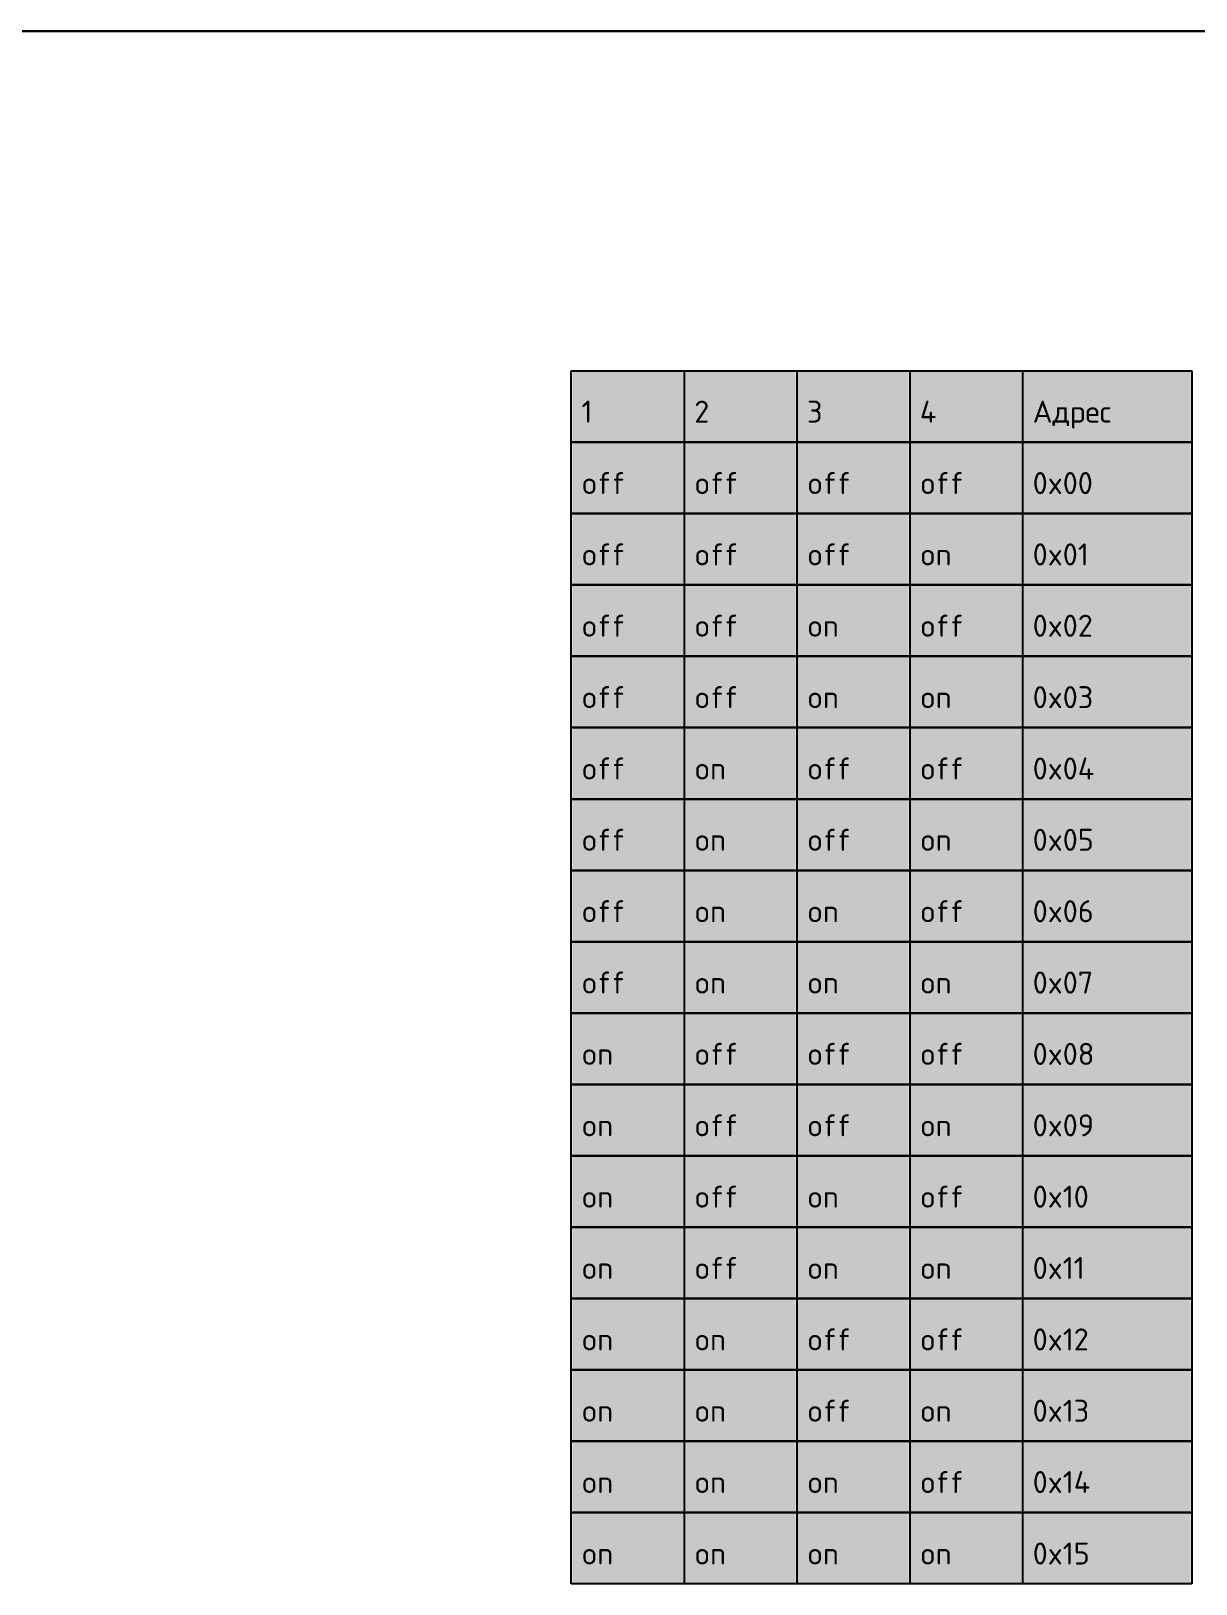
# Model space of a CAD drawing. Header units: inches. Extents: x 5 to 415, y -593 to 71.
# Drawn here: x 210 to 313.3, y -142.6 to -5 of the extents above; entities that cross this region are included whole.
import ezdxf

# ---------------------------------------------------------------- set-up
doc = ezdxf.new("R2010")
doc.units = ezdxf.units.IN
doc.header["$MEASUREMENT"] = 0
doc.styles.add('ISOCPEUR0', font='isocpeur.ttf', dxfattribs={"height": 3.704167})

msp = doc.modelspace()

# ---------------------------------------------------------------- linework, layer by layer
at = {"color": 18, "true_color": 0x000000}
for p, q in [((5, -5), (415, -5)), ((415.02, -5), (20, -5)), ((257.9, -35.11), (312.9, -35.11)), ((257.9, -142.6), (257.9, -35.11)), ((267.9, -35.11), (267.9, -41.43)), ((267.9, -35.11), (267.9, -41.43)), ((277.9, -35.11), (277.9, -41.43)), ((277.9, -35.11), (277.9, -41.43)), ((287.9, -35.11), (287.9, -41.43)), ((287.9, -35.11), (287.9, -41.43)), ((297.9, -35.11), (297.9, -41.43)), ((297.9, -35.11), (297.9, -41.43)), ((312.9, -35.11), (312.9, -142.6)), ((257.9, -41.43), (267.9, -41.43)), ((267.9, -41.43), (257.9, -41.43)), ((267.9, -41.43), (267.9, -47.75)), ((267.9, -41.43), (277.9, -41.43)), ((267.9, -41.43), (267.9, -47.75)), ((277.9, -41.43), (267.9, -41.43)), ((277.9, -41.43), (277.9, -47.75)), ((277.9, -41.43), (287.9, -41.43)), ((277.9, -41.43), (277.9, -47.75)), ((287.9, -41.43), (277.9, -41.43)), ((287.9, -41.43), (287.9, -47.75)), ((287.9, -41.43), (297.9, -41.43)), ((287.9, -41.43), (287.9, -47.75)), ((297.9, -41.43), (287.9, -41.43)), ((297.9, -41.43), (297.9, -47.75)), ((297.9, -41.43), (312.9, -41.43)), ((297.9, -41.43), (297.9, -47.75)), ((312.9, -41.43), (297.9, -41.43)), ((257.9, -47.75), (267.9, -47.75)), ((267.9, -47.75), (257.9, -47.75)), ((267.9, -47.75), (267.9, -54.08)), ((267.9, -47.75), (277.9, -47.75)), ((267.9, -47.75), (267.9, -54.08)), ((277.9, -47.75), (267.9, -47.75)), ((277.9, -47.75), (277.9, -54.08)), ((277.9, -47.75), (287.9, -47.75)), ((277.9, -47.75), (277.9, -54.08)), ((287.9, -47.75), (277.9, -47.75)), ((287.9, -47.75), (287.9, -54.08)), ((287.9, -47.75), (297.9, -47.75)), ((287.9, -47.75), (287.9, -54.08)), ((297.9, -47.75), (287.9, -47.75)), ((297.9, -47.75), (297.9, -54.08)), ((297.9, -47.75), (312.9, -47.75)), ((297.9, -47.75), (297.9, -54.08)), ((312.9, -47.75), (297.9, -47.75)), ((257.9, -54.08), (267.9, -54.08)), ((267.9, -54.08), (257.9, -54.08)), ((267.9, -54.08), (267.9, -60.4)), ((267.9, -54.08), (277.9, -54.08)), ((267.9, -54.08), (267.9, -60.4)), ((277.9, -54.08), (267.9, -54.08)), ((277.9, -54.08), (277.9, -60.4)), ((277.9, -54.08), (287.9, -54.08)), ((277.9, -54.08), (277.9, -60.4)), ((287.9, -54.08), (277.9, -54.08)), ((287.9, -54.08), (287.9, -60.4)), ((287.9, -54.08), (297.9, -54.08)), ((287.9, -54.08), (287.9, -60.4)), ((297.9, -54.08), (287.9, -54.08)), ((297.9, -54.08), (297.9, -60.4)), ((297.9, -54.08), (312.9, -54.08)), ((297.9, -54.08), (297.9, -60.4)), ((312.9, -54.08), (297.9, -54.08)), ((257.9, -60.4), (267.9, -60.4)), ((267.9, -60.4), (257.9, -60.4)), ((267.9, -60.4), (267.9, -66.72)), ((267.9, -60.4), (277.9, -60.4)), ((267.9, -60.4), (267.9, -66.72)), ((277.9, -60.4), (267.9, -60.4)), ((277.9, -60.4), (277.9, -66.72)), ((277.9, -60.4), (287.9, -60.4)), ((277.9, -60.4), (277.9, -66.72)), ((287.9, -60.4), (277.9, -60.4)), ((287.9, -60.4), (287.9, -66.72)), ((287.9, -60.4), (297.9, -60.4)), ((287.9, -60.4), (287.9, -66.72)), ((297.9, -60.4), (287.9, -60.4)), ((297.9, -60.4), (297.9, -66.72)), ((297.9, -60.4), (312.9, -60.4)), ((297.9, -60.4), (297.9, -66.72)), ((312.9, -60.4), (297.9, -60.4)), ((257.9, -66.72), (267.9, -66.72)), ((267.9, -66.72), (257.9, -66.72)), ((267.9, -66.72), (267.9, -73.05)), ((267.9, -66.72), (277.9, -66.72)), ((267.9, -66.72), (267.9, -73.05)), ((277.9, -66.72), (267.9, -66.72)), ((277.9, -66.72), (277.9, -73.05)), ((277.9, -66.72), (287.9, -66.72)), ((277.9, -66.72), (277.9, -73.05)), ((287.9, -66.72), (277.9, -66.72)), ((287.9, -66.72), (287.9, -73.05)), ((287.9, -66.72), (297.9, -66.72)), ((287.9, -66.72), (287.9, -73.05)), ((297.9, -66.72), (287.9, -66.72)), ((297.9, -66.72), (297.9, -73.05)), ((297.9, -66.72), (312.9, -66.72)), ((297.9, -66.72), (297.9, -73.05)), ((312.9, -66.72), (297.9, -66.72)), ((257.9, -73.05), (267.9, -73.05)), ((267.9, -73.05), (257.9, -73.05)), ((267.9, -73.05), (267.9, -79.37)), ((267.9, -73.05), (277.9, -73.05)), ((267.9, -73.05), (267.9, -79.37)), ((277.9, -73.05), (267.9, -73.05)), ((277.9, -73.05), (277.9, -79.37)), ((277.9, -73.05), (287.9, -73.05)), ((277.9, -73.05), (277.9, -79.37)), ((287.9, -73.05), (277.9, -73.05)), ((287.9, -73.05), (287.9, -79.37)), ((287.9, -73.05), (297.9, -73.05)), ((287.9, -73.05), (287.9, -79.37)), ((297.9, -73.05), (287.9, -73.05)), ((297.9, -73.05), (297.9, -79.37)), ((297.9, -73.05), (312.9, -73.05)), ((297.9, -73.05), (297.9, -79.37)), ((312.9, -73.05), (297.9, -73.05)), ((257.9, -79.37), (267.9, -79.37)), ((267.9, -79.37), (257.9, -79.37)), ((267.9, -79.37), (267.9, -85.69)), ((267.9, -79.37), (277.9, -79.37)), ((267.9, -79.37), (267.9, -85.69)), ((277.9, -79.37), (267.9, -79.37)), ((277.9, -79.37), (277.9, -85.69)), ((277.9, -79.37), (287.9, -79.37)), ((277.9, -79.37), (277.9, -85.69)), ((287.9, -79.37), (277.9, -79.37)), ((287.9, -79.37), (287.9, -85.69)), ((287.9, -79.37), (297.9, -79.37)), ((287.9, -79.37), (287.9, -85.69)), ((297.9, -79.37), (287.9, -79.37)), ((297.9, -79.37), (297.9, -85.69)), ((297.9, -79.37), (312.9, -79.37)), ((297.9, -79.37), (297.9, -85.69)), ((312.9, -79.37), (297.9, -79.37)), ((257.9, -85.69), (267.9, -85.69)), ((267.9, -85.69), (257.9, -85.69)), ((267.9, -85.69), (267.9, -92.02)), ((267.9, -85.69), (277.9, -85.69)), ((267.9, -85.69), (267.9, -92.02)), ((277.9, -85.69), (267.9, -85.69)), ((277.9, -85.69), (277.9, -92.02)), ((277.9, -85.69), (287.9, -85.69)), ((277.9, -85.69), (277.9, -92.02)), ((287.9, -85.69), (277.9, -85.69)), ((287.9, -85.69), (287.9, -92.02)), ((287.9, -85.69), (297.9, -85.69)), ((287.9, -85.69), (287.9, -92.02)), ((297.9, -85.69), (287.9, -85.69)), ((297.9, -85.69), (297.9, -92.02)), ((297.9, -85.69), (312.9, -85.69)), ((297.9, -85.69), (297.9, -92.02)), ((312.9, -85.69), (297.9, -85.69)), ((257.9, -92.02), (267.9, -92.02)), ((267.9, -92.02), (257.9, -92.02)), ((267.9, -92.02), (267.9, -98.34)), ((267.9, -92.02), (277.9, -92.02)), ((267.9, -92.02), (267.9, -98.34)), ((277.9, -92.02), (267.9, -92.02)), ((277.9, -92.02), (277.9, -98.34)), ((277.9, -92.02), (287.9, -92.02)), ((277.9, -92.02), (277.9, -98.34)), ((287.9, -92.02), (277.9, -92.02)), ((287.9, -92.02), (287.9, -98.34)), ((287.9, -92.02), (297.9, -92.02)), ((287.9, -92.02), (287.9, -98.34)), ((297.9, -92.02), (287.9, -92.02)), ((297.9, -92.02), (297.9, -98.34)), ((297.9, -92.02), (312.9, -92.02)), ((297.9, -92.02), (297.9, -98.34)), ((312.9, -92.02), (297.9, -92.02)), ((257.9, -98.34), (267.9, -98.34)), ((267.9, -98.34), (257.9, -98.34)), ((267.9, -98.34), (267.9, -104.66)), ((267.9, -98.34), (277.9, -98.34)), ((267.9, -98.34), (267.9, -104.66)), ((277.9, -98.34), (267.9, -98.34)), ((277.9, -98.34), (277.9, -104.66)), ((277.9, -98.34), (287.9, -98.34)), ((277.9, -98.34), (277.9, -104.66)), ((287.9, -98.34), (277.9, -98.34)), ((287.9, -98.34), (287.9, -104.66)), ((287.9, -98.34), (297.9, -98.34)), ((287.9, -98.34), (287.9, -104.66)), ((297.9, -98.34), (287.9, -98.34)), ((297.9, -98.34), (297.9, -104.66)), ((297.9, -98.34), (312.9, -98.34)), ((297.9, -98.34), (297.9, -104.66)), ((312.9, -98.34), (297.9, -98.34)), ((257.9, -104.66), (267.9, -104.66)), ((267.9, -104.66), (257.9, -104.66)), ((267.9, -104.66), (267.9, -110.99)), ((267.9, -104.66), (277.9, -104.66)), ((267.9, -104.66), (267.9, -110.99)), ((277.9, -104.66), (267.9, -104.66)), ((277.9, -104.66), (277.9, -110.99)), ((277.9, -104.66), (287.9, -104.66)), ((277.9, -104.66), (277.9, -110.99)), ((287.9, -104.66), (277.9, -104.66)), ((287.9, -104.66), (287.9, -110.99)), ((287.9, -104.66), (297.9, -104.66)), ((287.9, -104.66), (287.9, -110.99)), ((297.9, -104.66), (287.9, -104.66)), ((297.9, -104.66), (297.9, -110.99)), ((297.9, -104.66), (312.9, -104.66)), ((297.9, -104.66), (297.9, -110.99)), ((312.9, -104.66), (297.9, -104.66)), ((257.9, -110.99), (267.9, -110.99)), ((267.9, -110.99), (257.9, -110.99)), ((267.9, -110.99), (267.9, -117.31)), ((267.9, -110.99), (277.9, -110.99)), ((267.9, -110.99), (267.9, -117.31)), ((277.9, -110.99), (267.9, -110.99)), ((277.9, -110.99), (277.9, -117.31)), ((277.9, -110.99), (287.9, -110.99)), ((277.9, -110.99), (277.9, -117.31)), ((287.9, -110.99), (277.9, -110.99)), ((287.9, -110.99), (287.9, -117.31)), ((287.9, -110.99), (297.9, -110.99)), ((287.9, -110.99), (287.9, -117.31)), ((297.9, -110.99), (287.9, -110.99)), ((297.9, -110.99), (297.9, -117.31)), ((297.9, -110.99), (312.9, -110.99)), ((297.9, -110.99), (297.9, -117.31)), ((312.9, -110.99), (297.9, -110.99)), ((257.9, -117.31), (267.9, -117.31)), ((267.9, -117.31), (257.9, -117.31)), ((267.9, -117.31), (267.9, -123.63)), ((267.9, -117.31), (277.9, -117.31)), ((267.9, -117.31), (267.9, -123.63)), ((277.9, -117.31), (267.9, -117.31)), ((277.9, -117.31), (277.9, -123.63)), ((277.9, -117.31), (287.9, -117.31)), ((277.9, -117.31), (277.9, -123.63)), ((287.9, -117.31), (277.9, -117.31)), ((287.9, -117.31), (287.9, -123.63)), ((287.9, -117.31), (297.9, -117.31)), ((287.9, -117.31), (287.9, -123.63)), ((297.9, -117.31), (287.9, -117.31)), ((297.9, -117.31), (297.9, -123.63)), ((297.9, -117.31), (312.9, -117.31)), ((297.9, -117.31), (297.9, -123.63)), ((312.9, -117.31), (297.9, -117.31)), ((257.9, -123.63), (267.9, -123.63)), ((267.9, -123.63), (257.9, -123.63)), ((267.9, -123.63), (267.9, -129.96)), ((267.9, -123.63), (277.9, -123.63)), ((267.9, -123.63), (267.9, -129.96)), ((277.9, -123.63), (267.9, -123.63)), ((277.9, -123.63), (277.9, -129.96)), ((277.9, -123.63), (287.9, -123.63)), ((277.9, -123.63), (277.9, -129.96)), ((287.9, -123.63), (277.9, -123.63)), ((287.9, -123.63), (287.9, -129.96)), ((287.9, -123.63), (297.9, -123.63)), ((287.9, -123.63), (287.9, -129.96)), ((297.9, -123.63), (287.9, -123.63)), ((297.9, -123.63), (297.9, -129.96)), ((297.9, -123.63), (312.9, -123.63)), ((297.9, -123.63), (297.9, -129.96)), ((312.9, -123.63), (297.9, -123.63)), ((257.9, -129.96), (267.9, -129.96)), ((267.9, -129.96), (257.9, -129.96)), ((267.9, -129.96), (267.9, -136.28)), ((267.9, -129.96), (277.9, -129.96)), ((267.9, -129.96), (267.9, -136.28)), ((277.9, -129.96), (267.9, -129.96)), ((277.9, -129.96), (277.9, -136.28)), ((277.9, -129.96), (287.9, -129.96)), ((277.9, -129.96), (277.9, -136.28)), ((287.9, -129.96), (277.9, -129.96)), ((287.9, -129.96), (287.9, -136.28)), ((287.9, -129.96), (297.9, -129.96)), ((287.9, -129.96), (287.9, -136.28)), ((297.9, -129.96), (287.9, -129.96)), ((297.9, -129.96), (297.9, -136.28)), ((297.9, -129.96), (312.9, -129.96)), ((297.9, -129.96), (297.9, -136.28)), ((312.9, -129.96), (297.9, -129.96)), ((257.9, -136.28), (267.9, -136.28)), ((267.9, -136.28), (257.9, -136.28)), ((267.9, -136.28), (267.9, -142.6)), ((267.9, -136.28), (277.9, -136.28)), ((267.9, -136.28), (267.9, -142.6)), ((277.9, -136.28), (267.9, -136.28)), ((277.9, -136.28), (277.9, -142.6)), ((277.9, -136.28), (287.9, -136.28)), ((277.9, -136.28), (277.9, -142.6)), ((287.9, -136.28), (277.9, -136.28)), ((287.9, -136.28), (287.9, -142.6)), ((287.9, -136.28), (297.9, -136.28)), ((287.9, -136.28), (287.9, -142.6)), ((297.9, -136.28), (287.9, -136.28)), ((297.9, -136.28), (297.9, -142.6)), ((297.9, -136.28), (312.9, -136.28)), ((297.9, -136.28), (297.9, -142.6)), ((312.9, -136.28), (297.9, -136.28)), ((312.9, -142.6), (257.9, -142.6))]:
    msp.add_line(p, q, dxfattribs=at)
at = {"color": 7, "true_color": 0xffffff}
msp.add_line((415.02, -5), (20, -5), dxfattribs=at)
for points in [[(258, -35.2), (267.8, -35.2), (258, -41.33), (267.8, -41.33)], [(268, -35.2), (277.8, -35.2), (268, -41.33), (277.8, -41.33)], [(278, -35.2), (287.8, -35.2), (278, -41.33), (287.8, -41.33)], [(288, -35.2), (297.8, -35.2), (288, -41.33), (297.8, -41.33)], [(298, -35.2), (312.8, -35.2), (298, -41.33), (312.8, -41.33)], [(258, -41.53), (267.8, -41.53), (258, -47.65), (267.8, -47.65)], [(268, -41.53), (277.8, -41.53), (268, -47.65), (277.8, -47.65)], [(278, -41.53), (287.8, -41.53), (278, -47.65), (287.8, -47.65)], [(288, -41.53), (297.8, -41.53), (288, -47.65), (297.8, -47.65)], [(298, -41.53), (312.8, -41.53), (298, -47.65), (312.8, -47.65)], [(258, -47.85), (267.8, -47.85), (258, -53.98), (267.8, -53.98)], [(268, -47.85), (277.8, -47.85), (268, -53.98), (277.8, -53.98)], [(278, -47.85), (287.8, -47.85), (278, -53.98), (287.8, -53.98)], [(288, -47.85), (297.8, -47.85), (288, -53.98), (297.8, -53.98)], [(298, -47.85), (312.8, -47.85), (298, -53.98), (312.8, -53.98)], [(258, -54.17), (267.8, -54.17), (258, -60.3), (267.8, -60.3)], [(268, -54.17), (277.8, -54.17), (268, -60.3), (277.8, -60.3)], [(278, -54.17), (287.8, -54.17), (278, -60.3), (287.8, -60.3)], [(288, -54.17), (297.8, -54.17), (288, -60.3), (297.8, -60.3)], [(298, -54.17), (312.8, -54.17), (298, -60.3), (312.8, -60.3)], [(258, -60.5), (267.8, -60.5), (258, -66.62), (267.8, -66.62)], [(268, -60.5), (277.8, -60.5), (268, -66.62), (277.8, -66.62)], [(278, -60.5), (287.8, -60.5), (278, -66.62), (287.8, -66.62)], [(288, -60.5), (297.8, -60.5), (288, -66.62), (297.8, -66.62)], [(298, -60.5), (312.8, -60.5), (298, -66.62), (312.8, -66.62)], [(258, -66.82), (267.8, -66.82), (258, -72.95), (267.8, -72.95)], [(268, -66.82), (277.8, -66.82), (268, -72.95), (277.8, -72.95)], [(278, -66.82), (287.8, -66.82), (278, -72.95), (287.8, -72.95)], [(288, -66.82), (297.8, -66.82), (288, -72.95), (297.8, -72.95)], [(298, -66.82), (312.8, -66.82), (298, -72.95), (312.8, -72.95)], [(258, -73.14), (267.8, -73.14), (258, -79.27), (267.8, -79.27)], [(268, -73.14), (277.8, -73.14), (268, -79.27), (277.8, -79.27)], [(278, -73.14), (287.8, -73.14), (278, -79.27), (287.8, -79.27)], [(288, -73.14), (297.8, -73.14), (288, -79.27), (297.8, -79.27)], [(298, -73.14), (312.8, -73.14), (298, -79.27), (312.8, -79.27)], [(258, -79.47), (267.8, -79.47), (258, -85.59), (267.8, -85.59)], [(268, -79.47), (277.8, -79.47), (268, -85.59), (277.8, -85.59)], [(278, -79.47), (287.8, -79.47), (278, -85.59), (287.8, -85.59)], [(288, -79.47), (297.8, -79.47), (288, -85.59), (297.8, -85.59)], [(298, -79.47), (312.8, -79.47), (298, -85.59), (312.8, -85.59)], [(258, -85.79), (267.8, -85.79), (258, -91.92), (267.8, -91.92)], [(268, -85.79), (277.8, -85.79), (268, -91.92), (277.8, -91.92)], [(278, -85.79), (287.8, -85.79), (278, -91.92), (287.8, -91.92)], [(288, -85.79), (297.8, -85.79), (288, -91.92), (297.8, -91.92)], [(298, -85.79), (312.8, -85.79), (298, -91.92), (312.8, -91.92)], [(258, -92.11), (267.8, -92.11), (258, -98.24), (267.8, -98.24)], [(268, -92.11), (277.8, -92.11), (268, -98.24), (277.8, -98.24)], [(278, -92.11), (287.8, -92.11), (278, -98.24), (287.8, -98.24)], [(288, -92.11), (297.8, -92.11), (288, -98.24), (297.8, -98.24)], [(298, -92.11), (312.8, -92.11), (298, -98.24), (312.8, -98.24)], [(258, -98.44), (267.8, -98.44), (258, -104.56), (267.8, -104.56)], [(268, -98.44), (277.8, -98.44), (268, -104.56), (277.8, -104.56)], [(278, -98.44), (287.8, -98.44), (278, -104.56), (287.8, -104.56)], [(288, -98.44), (297.8, -98.44), (288, -104.56), (297.8, -104.56)], [(298, -98.44), (312.8, -98.44), (298, -104.56), (312.8, -104.56)], [(258, -104.76), (267.8, -104.76), (258, -110.89), (267.8, -110.89)], [(268, -104.76), (277.8, -104.76), (268, -110.89), (277.8, -110.89)], [(278, -104.76), (287.8, -104.76), (278, -110.89), (287.8, -110.89)], [(288, -104.76), (297.8, -104.76), (288, -110.89), (297.8, -110.89)], [(298, -104.76), (312.8, -104.76), (298, -110.89), (312.8, -110.89)], [(258, -111.08), (267.8, -111.08), (258, -117.21), (267.8, -117.21)], [(268, -111.08), (277.8, -111.08), (268, -117.21), (277.8, -117.21)], [(278, -111.08), (287.8, -111.08), (278, -117.21), (287.8, -117.21)], [(288, -111.08), (297.8, -111.08), (288, -117.21), (297.8, -117.21)], [(298, -111.08), (312.8, -111.08), (298, -117.21), (312.8, -117.21)], [(258, -117.41), (267.8, -117.41), (258, -123.53), (267.8, -123.53)], [(268, -117.41), (277.8, -117.41), (268, -123.53), (277.8, -123.53)], [(278, -117.41), (287.8, -117.41), (278, -123.53), (287.8, -123.53)], [(288, -117.41), (297.8, -117.41), (288, -123.53), (297.8, -123.53)], [(298, -117.41), (312.8, -117.41), (298, -123.53), (312.8, -123.53)], [(258, -123.73), (267.8, -123.73), (258, -129.86), (267.8, -129.86)], [(268, -123.73), (277.8, -123.73), (268, -129.86), (277.8, -129.86)], [(278, -123.73), (287.8, -123.73), (278, -129.86), (287.8, -129.86)], [(288, -123.73), (297.8, -123.73), (288, -129.86), (297.8, -129.86)], [(298, -123.73), (312.8, -123.73), (298, -129.86), (312.8, -129.86)], [(258, -130.05), (267.8, -130.05), (258, -136.18), (267.8, -136.18)], [(268, -130.05), (277.8, -130.05), (268, -136.18), (277.8, -136.18)], [(278, -130.05), (287.8, -130.05), (278, -136.18), (287.8, -136.18)], [(288, -130.05), (297.8, -130.05), (288, -136.18), (297.8, -136.18)], [(298, -130.05), (312.8, -130.05), (298, -136.18), (312.8, -136.18)], [(258, -136.38), (267.8, -136.38), (258, -142.5), (267.8, -142.5)], [(268, -136.38), (277.8, -136.38), (268, -142.5), (277.8, -142.5)], [(278, -136.38), (287.8, -136.38), (278, -142.5), (287.8, -142.5)], [(288, -136.38), (297.8, -136.38), (288, -142.5), (297.8, -142.5)], [(298, -136.38), (312.8, -136.38), (298, -142.5), (312.8, -142.5)]]:
    msp.add_solid(points, dxfattribs=at)

# ---------------------------------------------------------------- texts
at = {"color": 18, "true_color": 0x000000, "style": 'ISOCPEUR0'}
for s, p in [('1', (258.8, -39.7)), ('2', (268.8, -39.7)), ('3', (278.8, -39.7)), ('4', (288.8, -39.7)), ('Адрес', (298.8, -39.7)), ('off', (258.8, -46.03)), ('off', (268.8, -46.03)), ('off', (278.8, -46.03)), ('off', (288.8, -46.03)), ('0x00', (298.8, -46.03)), ('off', (258.8, -52.35)), ('off', (268.8, -52.35)), ('off', (278.8, -52.35)), ('0x01', (298.8, -52.35)), ('on', (288.8, -52.35)), ('off', (258.8, -58.67)), ('off', (268.8, -58.67)), ('on', (278.8, -58.67)), ('off', (288.8, -58.67)), ('0x02', (298.8, -58.67)), ('off', (258.8, -65)), ('off', (268.8, -65)), ('0x03', (298.8, -65)), ('on', (278.8, -65)), ('on', (288.8, -65)), ('off', (258.8, -71.32)), ('on', (268.8, -71.32)), ('off', (278.8, -71.32)), ('off', (288.8, -71.32)), ('0x04', (298.8, -71.32)), ('off', (258.8, -77.64)), ('on', (268.8, -77.64)), ('off', (278.8, -77.64)), ('on', (288.8, -77.64)), ('0x05', (298.8, -77.64)), ('off', (258.8, -83.97)), ('off', (288.8, -83.97)), ('0x06', (298.8, -83.97)), ('on', (268.8, -83.97)), ('on', (278.8, -83.97)), ('off', (258.8, -90.29)), ('on', (268.8, -90.29)), ('on', (278.8, -90.29)), ('on', (288.8, -90.29)), ('0x07', (298.8, -90.29)), ('off', (268.8, -96.61)), ('off', (278.8, -96.61)), ('off', (288.8, -96.61)), ('0x08', (298.8, -96.61)), ('on', (258.8, -96.61)), ('on', (258.8, -102.94)), ('off', (268.8, -102.94)), ('off', (278.8, -102.94)), ('on', (288.8, -102.94)), ('0x09', (298.8, -102.94)), ('off', (268.8, -109.26)), ('off', (288.8, -109.26)), ('0x10', (298.8, -109.26)), ('on', (258.8, -109.26)), ('on', (278.8, -109.26)), ('off', (268.8, -115.58)), ('0x11', (298.8, -115.58)), ('on', (258.8, -115.58)), ('on', (278.8, -115.58)), ('on', (288.8, -115.58)), ('on', (258.8, -121.91)), ('on', (268.8, -121.91)), ('off', (278.8, -121.91)), ('off', (288.8, -121.91)), ('0x12', (298.8, -121.91)), ('off', (278.8, -128.23)), ('0x13', (298.8, -128.23)), ('on', (258.8, -128.23)), ('on', (268.8, -128.23)), ('on', (288.8, -128.23)), ('on', (258.8, -134.55)), ('on', (268.8, -134.55)), ('on', (278.8, -134.55)), ('off', (288.8, -134.55)), ('0x14', (298.8, -134.55)), ('0x15', (298.8, -140.88)), ('on', (258.8, -140.88)), ('on', (268.8, -140.88)), ('on', (278.8, -140.88)), ('on', (288.8, -140.88))]:
    msp.add_text(s, height=1.95, dxfattribs=at).set_placement(p)

doc.saveas('drawing.dxf')
